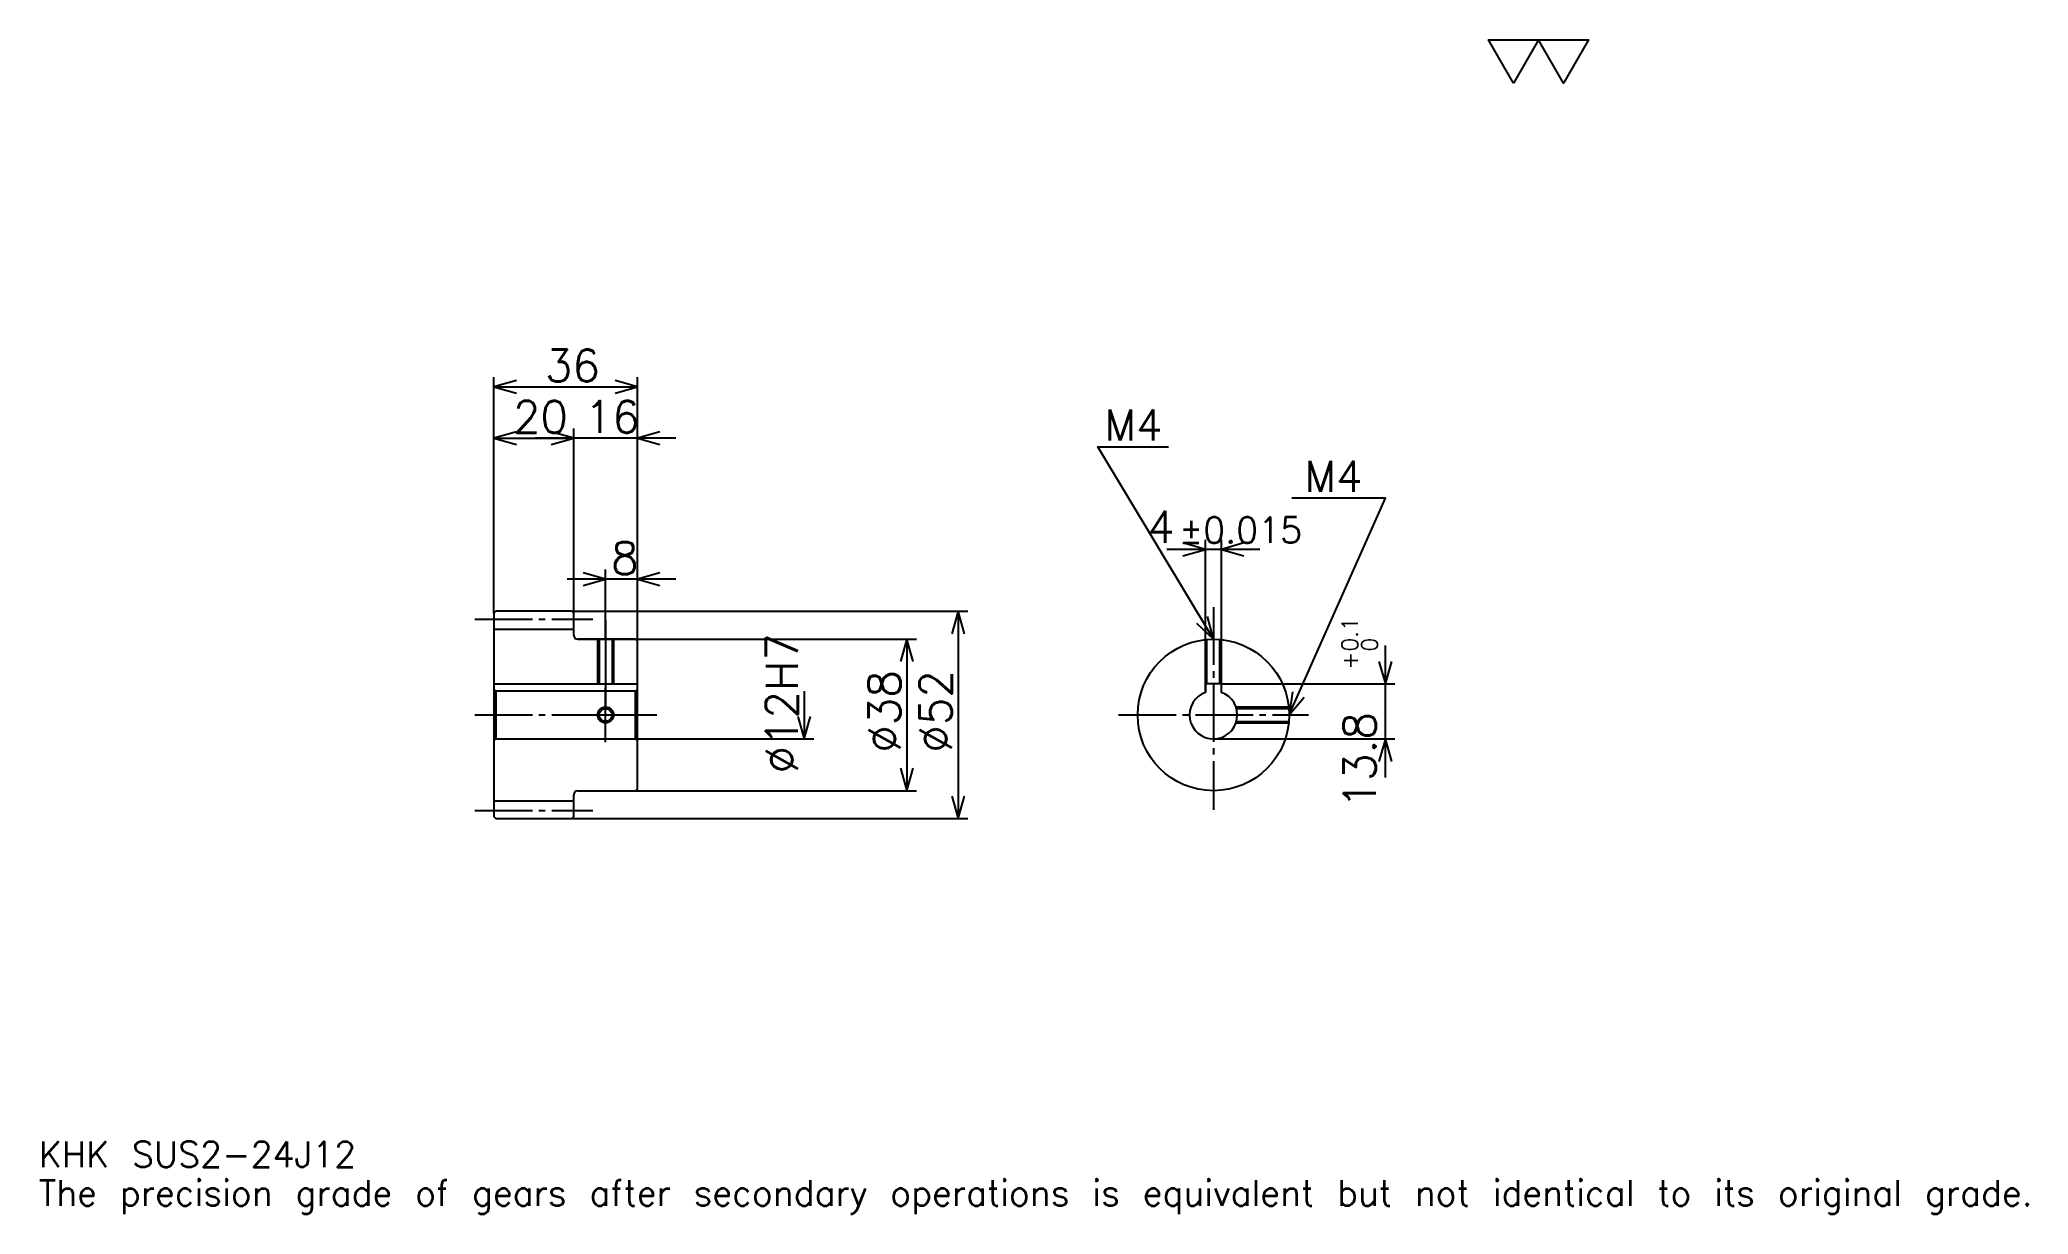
# Model space of a CAD drawing. Extents: x 16 to 515, y 6 to 300.
import ezdxf

# ---------------------------------------------------------------- set-up
doc = ezdxf.new("R2010")
doc.units = 0
doc.linetypes.add('DASHDOT', pattern=[19.304349, 14.478261, -1.608696, 1.608696, -1.608696])
doc.layers.get('0').update_dxf_attribs({"linetype": 'CONTINUOUS'})
doc.layers.add('DASHDOT', color=6, linetype='DASHDOT')
doc.styles.add('KANJI', font='TXT', dxfattribs={"bigfont": 'BIGFONT'})

msp = doc.modelspace()

# ---------------------------------------------------------------- linework, layer by layer
at = {"color": 5}
for p, q in [((130.304352, 157.108704), (130.304352, 215.826096)), ((166.304352, 157.108704), (166.304352, 215.826096)), ((130.304352, 213.413055), (166.304352, 213.413055)), ((130.304352, 200.543488), (150.304352, 200.543488)), ((175.956528, 200.543488), (140.652176, 200.543488)), ((150.304352, 157.108704), (150.304352, 202.956528)), ((308.782593, 138.908707), (308.782593, 175.043488)), ((312.782593, 138.908707), (312.782593, 175.043488)), ((322.434784, 172.630447), (299.130432, 172.630447)), ((175.956528, 165.152191), (148.652176, 165.152191)), ((158.304352, 157.108704), (158.304352, 167.565231)), ((130.304352, 156.608704), (130.304352, 157.108704)), ((149.804352, 157.108704), (166.304352, 157.108704)), ((150.304352, 156.608704), (150.304352, 157.108704)), ((158.304352, 150.108704), (158.304352, 157.108704)), ((158.304352, 150.108704), (158.304352, 157.108704)), ((166.304352, 157.108704), (249.152176, 157.108704)), ((166.304352, 149.608704), (166.304352, 157.108704)), ((246.739136, 157.108704), (246.739136, 105.108704)), ((151.304352, 150.108704), (166.304352, 150.108704)), ((166.304352, 150.108704), (236.282608, 150.108704)), ((233.869568, 150.108704), (233.869568, 112.108704)), ((353.913025, 115.456528), (353.913025, 148.560883)), ((208.130432, 137.108704), (208.130432, 125.108704)), ((312.782593, 138.908707), (356.32608, 138.908707)), ((166.304352, 125.108704), (210.543488, 125.108704)), ((310.782593, 125.108704), (356.32608, 125.108704)), ((151.304352, 112.108704), (166.304352, 112.108704)), ((166.304352, 112.108704), (236.282608, 112.108704)), ((149.804352, 105.108704), (166.304352, 105.108704)), ((166.304352, 105.108704), (249.152176, 105.108704))]:
    msp.add_line(p, q, dxfattribs=at)
at = {"color": 4}
for p, q in [((130.304352, 152.608704), (150.304352, 152.608704)), ((130.304352, 138.908707), (166.304352, 138.908707)), ((130.804352, 137.108704), (130.804352, 125.108704)), ((165.804352, 137.108704), (166.304352, 137.608704)), ((165.804352, 125.108704), (166.304352, 124.608704)), ((130.304352, 109.608704), (150.304352, 109.608704))]:
    msp.add_line(p, q, dxfattribs=at)
at = {"color": 7}
msp.add_lwpolyline([(386.086945, 289.565216), (379.813019, 300.440002), (404.908691, 300.440002), (398.634766, 289.565216), (392.36087, 300.440002), (386.086945, 289.565216)], dxfattribs=at)
at = {"color": 5}
for points in [[(135.934784, 215.021759), (130.304352, 213.413055), (135.934784, 211.804352)], [(160.67392, 211.804352), (166.304352, 213.413055), (160.67392, 215.021759)], [(135.934784, 202.152191), (130.304352, 200.543488), (135.934784, 198.934784)], [(144.67392, 198.934784), (150.304352, 200.543488), (144.67392, 202.152191)], [(144.67392, 198.934784), (150.304352, 200.543488), (144.67392, 202.152191)], [(171.934784, 202.152191), (166.304352, 200.543488), (171.934784, 198.934784)], [(310.782593, 150.108704), (281.826111, 198.369568), (299.521729, 198.369568)], [(329.782593, 131.108704), (353.913025, 185.5), (330.426086, 185.5)], [(303.152161, 171.021744), (308.782593, 172.630447), (303.152161, 174.239136)], [(318.413025, 174.239136), (312.782593, 172.630447), (318.413025, 171.021744)], [(152.67392, 163.543488), (158.304352, 165.152191), (152.67392, 166.76088)], [(171.934784, 166.76088), (166.304352, 165.152191), (171.934784, 163.543488)], [(248.347839, 151.478271), (246.739136, 157.108704), (245.130432, 151.478271)], [(306.506348, 154.1091), (310.782593, 150.108704), (309.265198, 155.764435)], [(235.478271, 144.478271), (233.869568, 150.108704), (232.260864, 144.478271)], [(352.304352, 144.539139), (353.913025, 138.908707), (355.521729, 144.539139)], [(330.595428, 136.907761), (329.782593, 131.108704), (333.536377, 135.603012)], [(206.521744, 130.739136), (208.130432, 125.108704), (209.739136, 130.739136)], [(355.521729, 119.478271), (353.913025, 125.108704), (352.304352, 119.478271)], [(232.260864, 117.739136), (233.869568, 112.108704), (235.478271, 117.739136)], [(245.130432, 110.739136), (246.739136, 105.108704), (248.347839, 110.739136)]]:
    msp.add_lwpolyline(points, dxfattribs=at)
at = {"color": 4}
for points in [[(150.304352, 151.108704), (150.304352, 156.608704), (149.804352, 157.108704), (130.804352, 157.108704), (130.304352, 156.608704), (130.304352, 124.608704)], [(151.304352, 112.108704), (165.804352, 112.108704), (166.304352, 112.608704), (166.304352, 149.608704), (165.804352, 150.108704), (151.304352, 150.108704)], [(156.304352, 150.108704), (156.304352, 138.908707)], [(156.684357, 150.108704), (156.684357, 138.908707)], [(159.924347, 150.108704), (159.924347, 138.908707)], [(160.304352, 150.108704), (160.304352, 138.908707)], [(308.782593, 136.765564), (308.782593, 150.003143)], [(309.162598, 138.908707), (309.162598, 150.03952)], [(312.402588, 138.908707), (312.402588, 150.03952)], [(312.782593, 136.765564), (312.782593, 150.003143)], [(130.304352, 124.608704), (130.804352, 125.108704), (165.804352, 125.108704), (165.804352, 137.108704), (130.804352, 137.108704), (130.304352, 137.608704)], [(312.782593, 136.765564), (312.782593, 138.908707), (308.782593, 138.908707), (308.782593, 136.765564)], [(316.439453, 133.108704), (329.677063, 133.108704)], [(316.559753, 132.728699), (329.71344, 132.728699)], [(316.439453, 129.108704), (329.677063, 129.108704)], [(316.559753, 129.488708), (329.71344, 129.488708)], [(130.304352, 124.608704), (130.304352, 105.608704), (130.804352, 105.108704), (149.804352, 105.108704), (150.304352, 105.608704), (150.304352, 111.108704)]]:
    msp.add_lwpolyline(points, dxfattribs=at)
for centre, radius in [((310.782593, 131.108704), 19), ((158.304352, 131.108704), 1.62)]:
    msp.add_circle(centre, radius, dxfattribs=at)
at = {"color": 7}
msp.add_circle((158.304352, 131.108704), 2, dxfattribs=at)
at = {"color": 4}
for centre, radius, start, end in [((151.304352, 151.108704), 1, 180, 270), ((310.782593, 131.108704), 6, 109.47122094, 70.52877906), ((151.304352, 111.108704), 1, 90, 180)]:
    msp.add_arc(centre, radius, start, end, dxfattribs=at)
at = {"layer": 'DASHDOT', "color": 7}
for p, q in [((125.478264, 155.108704), (155.130432, 155.108704)), ((310.782593, 158.152176), (310.782593, 107.282616)), ((158.304352, 150.108704), (158.304352, 131.108704)), ((125.478264, 131.108704), (171.130432, 131.108704)), ((286.956543, 131.108704), (334.608704, 131.108704)), ((125.478264, 107.108704), (155.130432, 107.108704))]:
    msp.add_line(p, q, dxfattribs=at)
for points in [[(158.304352, 154.934784), (158.304352, 134.082611)], [(158.304352, 124.282616), (158.304352, 137.934784)], [(151.478271, 131.108704), (165.130432, 131.108704)]]:
    msp.add_lwpolyline(points, dxfattribs=at)

# ---------------------------------------------------------------- texts
at = {"color": 7, "style": 'KANJI'}
for s, height, p in [('36', 8.043478, (143.076096, 214.700012)), ('20', 8.043478, (135.076096, 201.830444)), ('16', 8.043478, (153.076096, 201.830444)), ('M4', 7.721739, (283.434784, 199.978271)), ('M4', 7.721739, (333.643494, 187.108704)), ('4', 8.043478, (294.17926, 174.239136)), ('%%p0.015', 6.434783, (302.141327, 174.239136)), ('8', 8.043478, (159.690216, 166.439148)), ('KHK SUS2-24J12', 6.434783, (16.086956, 17.695652)), ('The precision grade of gears after secondary operations is equivalent but not identical to its original grade.', 6.434783, (16.086956, 8.043478))]:
    msp.add_text(s, height=height, dxfattribs=at).set_placement(p)
for s, height, p in [('%%c12H7', 8.043478, (206.521744, 116.429352)), ('0.1', 4.021739, (346.995667, 147.013565)), ('0', 4.021739, (351.982605, 147.013565)), ('+', 4.021739, (346.995667, 142.509216)), ('%%c38', 8.043478, (232.260864, 121.657616)), ('%%c52', 8.043478, (245.130432, 121.657616)), ('13.8', 8.043478, (351.5, 107.693863))]:
    msp.add_text(s, height=height, rotation=90, dxfattribs=at).set_placement(p)

doc.saveas('drawing.dxf')
